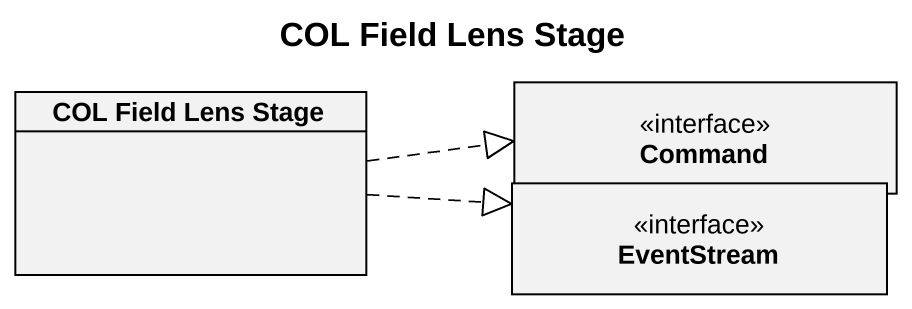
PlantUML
@startuml
title COL Field Lens Stage
hide circle
hide empty members
class "COL Field Lens Stage" as COL_Field_Lens_Stage
interface Command
interface EventStream
COL_Field_Lens_Stage .right.|> Command
COL_Field_Lens_Stage .right.|> EventStream
@enduml
